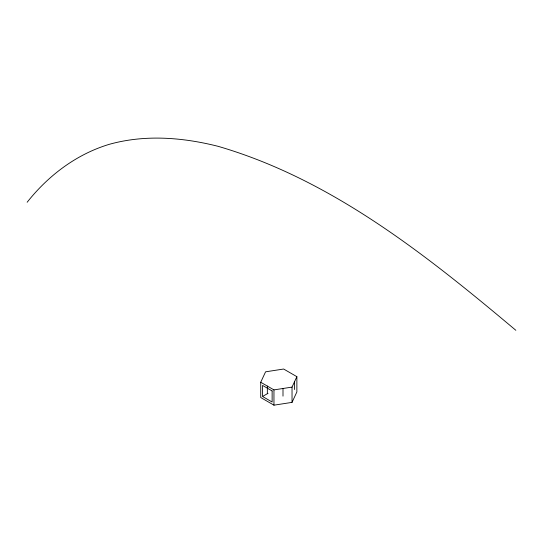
<?xml version="1.0" encoding="UTF-8"?>
<svg xmlns="http://www.w3.org/2000/svg" width="543" height="543" viewBox="0 0 543 543"><rect width="100%" height="100%" fill="white"/><g stroke="black" fill="none" stroke-linecap="round" stroke-linejoin="round"><path stroke-width="0.81" d="M260.728 382.258L265.575 371.819L283.643 369.03L296.872 376.666L296.872 391.937L292.032 402.377L273.957 405.173L260.728 397.53L260.728 382.258L273.957 389.894L292.032 387.098L296.872 376.666M27.15 202.261C48.286 175.538 76.461 154.192 109.313 144.316C144.947 134.359 182.652 137.345 218.15 146.338C331.861 179.482 426.608 255.353 515.85 330.3M263.131 396.146L268.045 393.308M294.455 381.878L294.455 389.521M292.032 387.098L292.032 402.377M282.998 388.496L282.998 396.132M273.957 389.894L273.957 405.173M267.346 386.073L267.346 393.716M272.131 390.946L262.554 385.415L262.554 396.478L272.131 402.01L272.131 390.946"/></g></svg>
